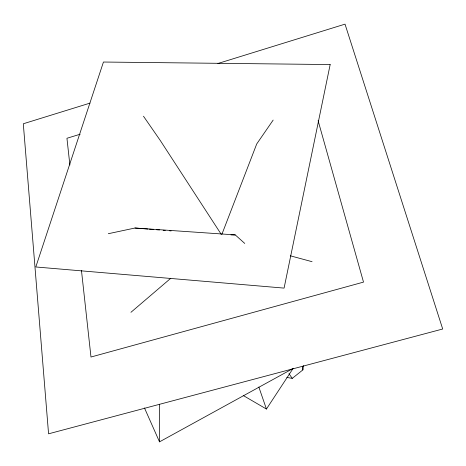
<?xml version="1.0" encoding="UTF-8"?>
<svg xmlns="http://www.w3.org/2000/svg" width="466" height="466" viewBox="0 0 466 466"><rect width="100%" height="100%" fill="white"/><g stroke="black" fill="none" stroke-linecap="round" stroke-linejoin="round"><path stroke-width="0.7" d="M293.335 368.338L159.506 441.855L159.588 404.203M286.811 377.437L292.264 378.363L302.865 369.911L303.372 365.606M221.903 234.281L256.714 143.965L273.163 120.077M243.205 395.488L266.435 409.043L293.19 368.291M130.946 312.307L170.801 278.26M90.008 103.114L23.3 123.77L48.569 433.817L442.7 329.008L345.021 24.145L217.861 63.522M80.158 134.231L66.941 138.274L69.877 164.987M108.304 233.711L134.994 228.02L235.26 234.911L244.761 243.438M230.961 234.922L235.26 234.911M134.994 228.02L147.99 229.062M149.435 229.179L153.768 229.522M156.658 229.755L159.541 229.988M163.152 230.274L165.319 230.449M169.653 230.798L171.098 230.915M290.33 255.805L312.063 261.688M288.961 373.685L292.264 378.363M143.476 116.215L160.158 140.307L221.251 234.351M144.472 407.948L159.506 441.855M258.846 387.048L266.435 409.043M318.103 120.665L363.509 282.111L90.981 357.02L81.457 270.391M302.591 366.387L302.865 369.911M330.167 64.553L284.085 288.11L35.8 266.971L103.446 62.03L330.167 64.553"/></g></svg>
